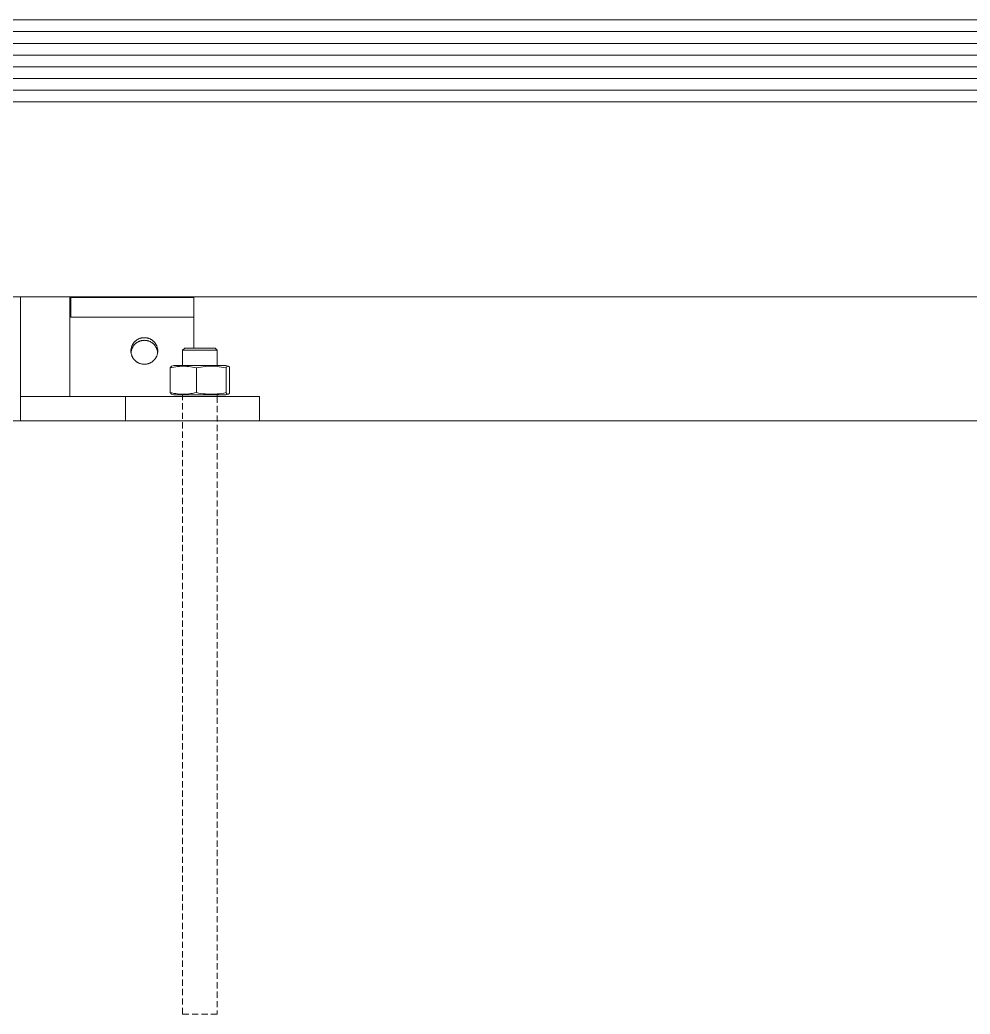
# Model space of a CAD drawing. Header units: millimetres. Extents: x -213 to 4577, y -424 to 2634.
# Drawn here: x 173.1 to 364.7, y 1709.7 to 1910.2 of the extents above; entities that cross this region are included whole.
import ezdxf

# ---------------------------------------------------------------- set-up
doc = ezdxf.new("R2010")
doc.units = ezdxf.units.MM
doc.linetypes.add('HIDDEN', pattern=[1.905, 1.27, -0.635])
doc.layers.add('ZANO_R', color=7, linetype='Continuous', lineweight=0)
doc.layers.add('ZANO_R_przerywana', color=7, linetype='HIDDEN', lineweight=0)

msp = doc.modelspace()

# ---------------------------------------------------------------- linework, layer by layer
at = {"layer": 'ZANO_R'}
for p, q in [((126.17, 1910.22), (1920.17, 1910.22)), ((126.17, 1907.86), (1920.17, 1907.86)), ((126.17, 1905.49), (1920.17, 1905.49)), ((126.17, 1903.13), (1920.17, 1903.13)), ((126.17, 1900.76), (1920.17, 1900.76)), ((126.17, 1898.4), (1920.17, 1898.4)), ((126.17, 1896.03), (1920.17, 1896.03)), ((126.17, 1893.67), (1920.17, 1893.67)), ((1920.17, 1854.35), (126.17, 1854.35)), ((173.17, 1851.41), (173.17, 1854.35)), ((183.17, 1851.41), (183.17, 1854.35)), ((183.37, 1854.26), (183.37, 1854.35)), ((208.17, 1854.26), (183.37, 1854.26)), ((183.37, 1850.27), (183.37, 1854.26)), ((208.17, 1854.26), (208.17, 1854.35)), ((208.17, 1850.27), (208.17, 1854.26)), ((173.17, 1834.28), (173.17, 1851.41)), ((183.17, 1834.28), (183.17, 1851.41)), ((208.17, 1850.27), (183.37, 1850.27)), ((208.17, 1844.03), (208.17, 1850.27)), ((195.72, 1844.58), (195.76, 1844.66)), ((195.76, 1844.66), (195.8, 1844.74)), ((195.8, 1844.74), (195.85, 1844.82)), ((195.85, 1844.82), (195.9, 1844.9)), ((195.9, 1844.9), (195.95, 1844.98)), ((195.95, 1844.98), (196.01, 1845.05)), ((196.01, 1845.05), (196.06, 1845.13)), ((196.06, 1845.13), (196.12, 1845.2)), ((196.14, 1844.68), (196.08, 1844.61)), ((196.12, 1845.2), (196.18, 1845.27)), ((196.2, 1844.75), (196.14, 1844.68)), ((196.18, 1845.27), (196.25, 1845.34)), ((196.26, 1844.81), (196.2, 1844.75)), ((196.25, 1845.34), (196.31, 1845.4)), ((196.33, 1844.88), (196.26, 1844.81)), ((196.31, 1845.4), (196.38, 1845.46)), ((196.4, 1844.94), (196.33, 1844.88)), ((196.38, 1845.46), (196.45, 1845.52)), ((196.47, 1845), (196.4, 1844.94)), ((196.45, 1845.52), (196.53, 1845.58)), ((196.54, 1845.05), (196.47, 1845)), ((196.53, 1845.58), (196.6, 1845.64)), ((196.62, 1845.11), (196.54, 1845.05)), ((196.6, 1845.64), (196.68, 1845.69)), ((196.69, 1845.16), (196.62, 1845.11)), ((196.68, 1845.69), (196.76, 1845.74)), ((196.77, 1845.21), (196.69, 1845.16)), ((196.76, 1845.74), (196.84, 1845.78)), ((196.85, 1845.25), (196.77, 1845.21)), ((196.84, 1845.78), (196.92, 1845.83)), ((196.93, 1845.3), (196.85, 1845.25)), ((196.92, 1845.83), (197, 1845.87)), ((197.01, 1845.34), (196.93, 1845.3)), ((197, 1845.87), (197.09, 1845.91)), ((197.1, 1845.38), (197.01, 1845.34)), ((197.09, 1845.91), (197.17, 1845.94)), ((197.18, 1845.41), (197.1, 1845.38)), ((197.17, 1845.94), (197.26, 1845.98)), ((197.27, 1845.44), (197.18, 1845.41)), ((197.26, 1845.98), (197.35, 1846.01)), ((197.36, 1845.47), (197.27, 1845.44)), ((197.35, 1846.01), (197.44, 1846.03)), ((197.44, 1845.5), (197.36, 1845.47)), ((197.44, 1846.03), (197.53, 1846.05)), ((197.53, 1845.52), (197.44, 1845.5)), ((197.53, 1846.05), (197.62, 1846.07)), ((197.62, 1845.54), (197.53, 1845.52)), ((197.62, 1846.07), (197.71, 1846.09)), ((197.71, 1845.56), (197.62, 1845.54)), ((197.71, 1846.09), (197.8, 1846.11)), ((197.8, 1845.57), (197.71, 1845.56)), ((197.8, 1846.11), (197.89, 1846.12)), ((197.9, 1845.58), (197.8, 1845.57)), ((197.89, 1846.12), (197.99, 1846.12)), ((197.99, 1845.59), (197.9, 1845.58)), ((197.99, 1846.12), (198.08, 1846.13)), ((198.08, 1845.59), (197.99, 1845.59)), ((198.08, 1846.13), (198.17, 1846.13)), ((198.17, 1845.6), (198.08, 1845.59)), ((198.17, 1846.13), (198.26, 1846.13)), ((198.26, 1845.59), (198.17, 1845.6)), ((198.26, 1846.13), (198.36, 1846.12)), ((198.36, 1845.59), (198.26, 1845.59)), ((198.36, 1846.12), (198.45, 1846.12)), ((198.45, 1845.58), (198.36, 1845.59)), ((198.45, 1846.12), (198.54, 1846.11)), ((198.54, 1845.57), (198.45, 1845.58)), ((198.54, 1846.11), (198.63, 1846.09)), ((198.63, 1845.56), (198.54, 1845.57)), ((198.63, 1846.09), (198.73, 1846.07)), ((198.72, 1845.54), (198.63, 1845.56)), ((198.81, 1845.52), (198.72, 1845.54)), ((198.73, 1846.07), (198.82, 1846.05)), ((198.9, 1845.5), (198.81, 1845.52)), ((198.82, 1846.05), (198.91, 1846.03)), ((198.99, 1845.47), (198.9, 1845.5)), ((198.91, 1846.03), (199, 1846.01)), ((199.07, 1845.44), (198.99, 1845.47)), ((199, 1846.01), (199.08, 1845.98)), ((199.16, 1845.41), (199.07, 1845.44)), ((199.08, 1845.98), (199.17, 1845.94)), ((199.25, 1845.38), (199.16, 1845.41)), ((199.17, 1845.94), (199.26, 1845.91)), ((199.33, 1845.34), (199.25, 1845.38)), ((199.26, 1845.91), (199.34, 1845.87)), ((199.41, 1845.3), (199.33, 1845.34)), ((199.34, 1845.87), (199.42, 1845.83)), ((199.49, 1845.25), (199.41, 1845.3)), ((199.42, 1845.83), (199.51, 1845.78)), ((199.57, 1845.21), (199.49, 1845.25)), ((199.51, 1845.78), (199.59, 1845.74)), ((199.65, 1845.16), (199.57, 1845.21)), ((199.59, 1845.74), (199.67, 1845.69)), ((199.73, 1845.11), (199.65, 1845.16)), ((199.67, 1845.69), (199.74, 1845.64)), ((199.8, 1845.05), (199.73, 1845.11)), ((199.74, 1845.64), (199.82, 1845.58)), ((199.87, 1845), (199.8, 1845.05)), ((199.82, 1845.58), (199.89, 1845.52)), ((199.94, 1844.94), (199.87, 1845)), ((199.89, 1845.52), (199.96, 1845.46)), ((200.01, 1844.88), (199.94, 1844.94)), ((199.96, 1845.46), (200.03, 1845.4)), ((200.08, 1844.81), (200.01, 1844.88)), ((200.03, 1845.4), (200.1, 1845.34)), ((200.14, 1844.75), (200.08, 1844.81)), ((200.1, 1845.34), (200.16, 1845.27)), ((200.21, 1844.68), (200.14, 1844.75)), ((200.16, 1845.27), (200.22, 1845.2)), ((200.26, 1844.61), (200.21, 1844.68)), ((200.22, 1845.2), (200.28, 1845.13)), ((200.28, 1845.13), (200.34, 1845.05)), ((200.34, 1845.05), (200.39, 1844.98)), ((200.39, 1844.98), (200.44, 1844.9)), ((200.44, 1844.9), (200.49, 1844.82)), ((200.49, 1844.82), (200.54, 1844.74)), ((200.54, 1844.74), (200.58, 1844.66)), ((200.58, 1844.66), (200.62, 1844.58)), ((195.47, 1843.5), (195.48, 1843.59)), ((195.47, 1843.41), (195.47, 1843.5)), ((195.48, 1843.31), (195.47, 1843.41)), ((195.48, 1843.68), (195.49, 1843.78)), ((195.48, 1843.59), (195.48, 1843.68)), ((195.48, 1843.22), (195.48, 1843.31)), ((195.49, 1843.13), (195.48, 1843.22)), ((195.49, 1843.78), (195.5, 1843.87)), ((195.5, 1843.28), (195.49, 1843.19)), ((195.5, 1843.04), (195.49, 1843.13)), ((195.5, 1843.87), (195.52, 1843.96)), ((195.51, 1843.37), (195.5, 1843.28)), ((195.52, 1842.94), (195.5, 1843.04)), ((195.53, 1843.46), (195.51, 1843.37)), ((195.52, 1843.96), (195.54, 1844.05)), ((195.54, 1842.85), (195.52, 1842.94)), ((195.55, 1843.55), (195.53, 1843.46)), ((195.54, 1844.05), (195.56, 1844.14)), ((195.56, 1842.76), (195.54, 1842.85)), ((195.57, 1843.64), (195.55, 1843.55)), ((195.56, 1844.14), (195.59, 1844.23)), ((195.59, 1842.67), (195.56, 1842.76)), ((195.6, 1843.73), (195.57, 1843.64)), ((195.59, 1844.23), (195.62, 1844.32)), ((195.62, 1842.59), (195.59, 1842.67)), ((195.63, 1843.81), (195.6, 1843.73)), ((195.62, 1844.32), (195.65, 1844.41)), ((195.66, 1843.9), (195.63, 1843.81)), ((195.65, 1844.41), (195.68, 1844.49)), ((195.7, 1843.98), (195.66, 1843.9)), ((195.68, 1844.49), (195.72, 1844.58)), ((195.73, 1844.07), (195.7, 1843.98)), ((195.78, 1844.15), (195.73, 1844.07)), ((195.82, 1844.23), (195.78, 1844.15)), ((195.87, 1844.31), (195.82, 1844.23)), ((195.92, 1844.39), (195.87, 1844.31)), ((195.97, 1844.46), (195.92, 1844.39)), ((196.02, 1844.54), (195.97, 1844.46)), ((196.08, 1844.61), (196.02, 1844.54)), ((200.32, 1844.54), (200.26, 1844.61)), ((200.38, 1844.46), (200.32, 1844.54)), ((200.43, 1844.39), (200.38, 1844.46)), ((200.48, 1844.31), (200.43, 1844.39)), ((200.52, 1844.23), (200.48, 1844.31)), ((200.57, 1844.15), (200.52, 1844.23)), ((200.61, 1844.07), (200.57, 1844.15)), ((200.65, 1843.98), (200.61, 1844.07)), ((200.62, 1844.58), (200.66, 1844.49)), ((200.68, 1843.9), (200.65, 1843.98)), ((200.66, 1844.49), (200.7, 1844.41)), ((200.72, 1843.81), (200.68, 1843.9)), ((200.7, 1844.41), (200.73, 1844.32)), ((200.75, 1843.73), (200.72, 1843.81)), ((200.73, 1844.32), (200.76, 1844.23)), ((200.76, 1842.67), (200.73, 1842.59)), ((200.77, 1843.64), (200.75, 1843.73)), ((200.76, 1844.23), (200.78, 1844.14)), ((200.78, 1842.76), (200.76, 1842.67)), ((200.8, 1843.55), (200.77, 1843.64)), ((200.78, 1844.14), (200.8, 1844.05)), ((200.8, 1842.85), (200.78, 1842.76)), ((200.8, 1844.05), (200.82, 1843.96)), ((200.82, 1843.46), (200.8, 1843.55)), ((200.82, 1842.94), (200.8, 1842.85)), ((200.82, 1843.96), (200.84, 1843.87)), ((200.83, 1843.37), (200.82, 1843.46)), ((200.84, 1843.04), (200.82, 1842.94)), ((200.85, 1843.28), (200.83, 1843.37)), ((200.84, 1843.87), (200.85, 1843.78)), ((200.85, 1843.13), (200.84, 1843.04)), ((200.85, 1843.78), (200.86, 1843.68)), ((200.86, 1843.19), (200.85, 1843.28)), ((200.86, 1843.22), (200.85, 1843.13)), ((200.86, 1843.68), (200.87, 1843.59)), ((200.87, 1843.31), (200.86, 1843.22)), ((200.87, 1843.59), (200.87, 1843.5)), ((200.87, 1843.5), (200.87, 1843.41)), ((200.87, 1843.41), (200.87, 1843.31)), ((205.87, 1843.6), (206.31, 1844.03)), ((205.87, 1843.59), (205.87, 1843.59)), ((205.87, 1843.59), (205.87, 1843.59)), ((205.87, 1843.59), (205.87, 1843.59)), ((205.87, 1843.59), (205.87, 1843.59)), ((205.87, 1843.59), (205.88, 1843.59)), ((205.87, 1840.53), (205.87, 1843.59)), ((205.88, 1843.59), (205.89, 1843.59)), ((205.89, 1843.59), (205.95, 1843.59)), ((205.95, 1843.59), (206.17, 1843.59)), ((206.17, 1843.59), (212.87, 1843.59)), ((206.57, 1844.03), (206.31, 1844.03)), ((212.43, 1844.03), (206.57, 1844.03)), ((212.43, 1844.03), (212.43, 1844.03)), ((212.43, 1844.03), (212.43, 1844.03)), ((212.43, 1844.03), (212.87, 1843.6)), ((212.87, 1843.59), (212.87, 1840.53)), ((195.65, 1842.5), (195.62, 1842.59)), ((195.68, 1842.41), (195.65, 1842.5)), ((195.72, 1842.33), (195.68, 1842.41)), ((195.76, 1842.24), (195.72, 1842.33)), ((195.8, 1842.16), (195.76, 1842.24)), ((195.85, 1842.08), (195.8, 1842.16)), ((195.9, 1842), (195.85, 1842.08)), ((195.95, 1841.92), (195.9, 1842)), ((196.01, 1841.85), (195.95, 1841.92)), ((196.06, 1841.78), (196.01, 1841.85)), ((196.12, 1841.7), (196.06, 1841.78)), ((196.18, 1841.63), (196.12, 1841.7)), ((196.25, 1841.57), (196.18, 1841.63)), ((196.31, 1841.5), (196.25, 1841.57)), ((196.38, 1841.44), (196.31, 1841.5)), ((196.45, 1841.38), (196.38, 1841.44)), ((196.53, 1841.32), (196.45, 1841.38)), ((196.6, 1841.27), (196.53, 1841.32)), ((196.68, 1841.22), (196.6, 1841.27)), ((196.76, 1841.17), (196.68, 1841.22)), ((196.84, 1841.12), (196.76, 1841.17)), ((196.92, 1841.07), (196.84, 1841.12)), ((197, 1841.03), (196.92, 1841.07)), ((197.09, 1841), (197, 1841.03)), ((197.17, 1840.96), (197.09, 1841)), ((197.26, 1840.93), (197.17, 1840.96)), ((197.35, 1840.9), (197.26, 1840.93)), ((197.44, 1840.87), (197.35, 1840.9)), ((197.53, 1840.85), (197.44, 1840.87)), ((197.62, 1840.83), (197.53, 1840.85)), ((197.71, 1840.81), (197.62, 1840.83)), ((197.8, 1840.8), (197.71, 1840.81)), ((197.89, 1840.79), (197.8, 1840.8)), ((197.99, 1840.78), (197.89, 1840.79)), ((198.08, 1840.78), (197.99, 1840.78)), ((198.17, 1840.78), (198.08, 1840.78)), ((198.26, 1840.78), (198.17, 1840.78)), ((198.36, 1840.78), (198.26, 1840.78)), ((198.45, 1840.79), (198.36, 1840.78)), ((198.54, 1840.8), (198.45, 1840.79)), ((198.63, 1840.81), (198.54, 1840.8)), ((198.73, 1840.83), (198.63, 1840.81)), ((198.82, 1840.85), (198.73, 1840.83)), ((198.91, 1840.87), (198.82, 1840.85)), ((199, 1840.9), (198.91, 1840.87)), ((199.08, 1840.93), (199, 1840.9)), ((199.17, 1840.96), (199.08, 1840.93)), ((199.26, 1841), (199.17, 1840.96)), ((199.34, 1841.03), (199.26, 1841)), ((199.42, 1841.07), (199.34, 1841.03)), ((199.51, 1841.12), (199.42, 1841.07)), ((199.59, 1841.17), (199.51, 1841.12)), ((199.67, 1841.22), (199.59, 1841.17)), ((199.74, 1841.27), (199.67, 1841.22)), ((199.82, 1841.32), (199.74, 1841.27)), ((199.89, 1841.38), (199.82, 1841.32)), ((199.96, 1841.44), (199.89, 1841.38)), ((200.03, 1841.5), (199.96, 1841.44)), ((200.1, 1841.57), (200.03, 1841.5)), ((200.16, 1841.63), (200.1, 1841.57)), ((200.22, 1841.7), (200.16, 1841.63)), ((200.28, 1841.78), (200.22, 1841.7)), ((200.34, 1841.85), (200.28, 1841.78)), ((200.39, 1841.92), (200.34, 1841.85)), ((200.44, 1842), (200.39, 1841.92)), ((200.49, 1842.08), (200.44, 1842)), ((200.54, 1842.16), (200.49, 1842.08)), ((200.58, 1842.24), (200.54, 1842.16)), ((200.62, 1842.33), (200.58, 1842.24)), ((200.66, 1842.41), (200.62, 1842.33)), ((200.7, 1842.5), (200.66, 1842.41)), ((200.73, 1842.59), (200.7, 1842.5)), ((203.65, 1840.36), (203.36, 1840.05)), ((203.36, 1840.05), (203.73, 1840.14)), ((203.36, 1840.05), (203.36, 1835.06)), ((203.65, 1840.36), (204.12, 1840.53)), ((203.73, 1840.14), (204.11, 1840.21)), ((204.11, 1840.21), (204.49, 1840.27)), ((204.57, 1840.53), (204.12, 1840.53)), ((204.49, 1840.27), (204.86, 1840.31)), ((214.62, 1840.53), (204.57, 1840.53)), ((204.86, 1840.31), (205.25, 1840.35)), ((205.25, 1840.35), (205.63, 1840.37)), ((205.63, 1840.37), (206.01, 1840.37)), ((206.01, 1840.37), (206.39, 1840.37)), ((206.39, 1840.37), (206.77, 1840.35)), ((206.77, 1840.35), (207.15, 1840.31)), ((207.15, 1840.31), (207.53, 1840.27)), ((207.53, 1840.27), (207.91, 1840.21)), ((207.91, 1840.21), (208.28, 1840.14)), ((208.28, 1840.14), (208.66, 1840.05)), ((208.66, 1840.05), (209.11, 1840.14)), ((208.66, 1835.06), (208.66, 1840.05)), ((209.11, 1840.14), (209.57, 1840.22)), ((209.57, 1840.22), (210.04, 1840.28)), ((210.04, 1840.28), (210.5, 1840.33)), ((210.5, 1840.33), (210.96, 1840.36)), ((210.96, 1840.36), (211.43, 1840.37)), ((211.43, 1840.37), (211.9, 1840.37)), ((211.9, 1840.37), (212.36, 1840.36)), ((212.36, 1840.36), (212.83, 1840.33)), ((212.83, 1840.33), (213.29, 1840.28)), ((213.29, 1840.28), (213.75, 1840.22)), ((213.75, 1840.22), (214.21, 1840.14)), ((214.21, 1840.14), (214.67, 1840.05)), ((214.62, 1840.53), (215.07, 1840.37)), ((214.67, 1840.09), (214.68, 1840.1)), ((214.67, 1840.08), (214.67, 1840.09)), ((214.67, 1840.07), (214.67, 1840.08)), ((214.67, 1840.05), (214.67, 1840.07)), ((214.67, 1840.05), (214.67, 1835.06)), ((214.68, 1840.13), (214.69, 1840.14)), ((214.68, 1840.11), (214.68, 1840.13)), ((214.68, 1840.1), (214.68, 1840.11)), ((214.69, 1840.15), (214.7, 1840.16)), ((214.69, 1840.14), (214.69, 1840.15)), ((214.7, 1840.17), (214.71, 1840.18)), ((214.7, 1840.16), (214.7, 1840.17)), ((214.71, 1840.19), (214.72, 1840.21)), ((214.71, 1840.18), (214.71, 1840.19)), ((214.72, 1840.21), (214.73, 1840.22)), ((214.73, 1840.22), (214.74, 1840.23)), ((214.74, 1840.24), (214.75, 1840.25)), ((214.74, 1840.23), (214.74, 1840.24)), ((214.75, 1840.25), (214.76, 1840.25)), ((214.76, 1840.25), (214.77, 1840.26)), ((214.77, 1840.26), (214.78, 1840.27)), ((214.78, 1840.27), (214.79, 1840.28)), ((214.79, 1840.29), (214.8, 1840.3)), ((214.79, 1840.28), (214.79, 1840.29)), ((214.8, 1840.3), (214.81, 1840.3)), ((214.81, 1840.3), (214.82, 1840.31)), ((214.82, 1840.31), (214.84, 1840.32)), ((214.84, 1840.32), (214.85, 1840.33)), ((214.85, 1840.33), (214.86, 1840.33)), ((214.86, 1840.33), (214.87, 1840.34)), ((214.87, 1840.34), (214.88, 1840.34)), ((214.88, 1840.34), (214.89, 1840.35)), ((214.89, 1840.35), (214.9, 1840.35)), ((214.9, 1840.35), (214.91, 1840.36)), ((214.91, 1840.36), (214.93, 1840.36)), ((214.93, 1840.36), (214.94, 1840.36)), ((214.94, 1840.36), (214.95, 1840.37)), ((214.95, 1840.37), (214.96, 1840.37)), ((214.96, 1840.37), (214.98, 1840.37)), ((214.98, 1840.37), (214.99, 1840.37)), ((214.99, 1840.37), (215, 1840.37)), ((215, 1840.37), (215.01, 1840.37)), ((215.01, 1840.37), (215.03, 1840.37)), ((215.03, 1840.37), (215.04, 1840.37)), ((215.04, 1840.37), (215.05, 1840.37)), ((215.05, 1840.37), (215.06, 1840.37)), ((215.06, 1840.37), (215.08, 1840.37)), ((215.08, 1840.37), (215.09, 1840.37)), ((215.09, 1840.37), (215.1, 1840.37)), ((215.1, 1840.37), (215.11, 1840.36)), ((215.11, 1840.36), (215.12, 1840.36)), ((215.12, 1840.36), (215.14, 1840.36)), ((215.14, 1840.36), (215.15, 1840.35)), ((215.15, 1840.35), (215.16, 1840.35)), ((215.16, 1840.35), (215.17, 1840.34)), ((215.17, 1840.34), (215.18, 1840.34)), ((215.18, 1840.34), (215.19, 1840.33)), ((215.19, 1840.33), (215.2, 1840.33)), ((215.2, 1840.33), (215.22, 1840.32)), ((215.22, 1840.32), (215.23, 1840.31)), ((215.23, 1840.31), (215.24, 1840.3)), ((215.24, 1840.3), (215.25, 1840.3)), ((215.25, 1840.3), (215.26, 1840.29)), ((215.26, 1840.29), (215.27, 1840.28)), ((215.27, 1840.28), (215.27, 1840.27)), ((215.27, 1840.27), (215.28, 1840.26)), ((215.28, 1840.26), (215.29, 1840.25)), ((215.29, 1840.25), (215.3, 1840.25)), ((215.3, 1840.25), (215.31, 1840.24)), ((215.31, 1840.24), (215.32, 1840.23)), ((215.32, 1840.23), (215.32, 1840.22)), ((215.32, 1840.22), (215.33, 1840.21)), ((215.33, 1840.21), (215.34, 1840.19)), ((215.34, 1840.19), (215.34, 1840.18)), ((215.34, 1840.18), (215.35, 1840.17)), ((215.35, 1840.17), (215.35, 1840.16)), ((215.35, 1840.16), (215.36, 1840.15)), ((215.36, 1840.15), (215.36, 1840.14)), ((215.36, 1840.14), (215.37, 1840.13)), ((215.37, 1840.13), (215.37, 1840.11)), ((215.37, 1840.11), (215.37, 1840.1)), ((215.37, 1840.1), (215.38, 1840.09)), ((215.38, 1840.09), (215.38, 1840.08)), ((215.38, 1840.08), (215.38, 1840.07)), ((215.38, 1840.07), (215.38, 1840.05)), ((215.38, 1835.06), (215.38, 1840.05)), ((203.36, 1835.06), (203.65, 1834.75)), ((203.73, 1834.98), (203.36, 1835.06)), ((204.12, 1834.58), (203.65, 1834.75)), ((204.11, 1834.91), (203.73, 1834.98)), ((204.49, 1834.85), (204.11, 1834.91)), ((204.86, 1834.8), (204.49, 1834.85)), ((205.25, 1834.77), (204.86, 1834.8)), ((205.63, 1834.75), (205.25, 1834.77)), ((206.01, 1834.74), (205.63, 1834.75)), ((206.39, 1834.75), (206.01, 1834.74)), ((206.77, 1834.77), (206.39, 1834.75)), ((207.15, 1834.8), (206.77, 1834.77)), ((207.53, 1834.85), (207.15, 1834.8)), ((207.91, 1834.91), (207.53, 1834.85)), ((208.28, 1834.98), (207.91, 1834.91)), ((208.66, 1835.06), (208.28, 1834.98)), ((209.11, 1834.97), (208.66, 1835.06)), ((209.57, 1834.9), (209.11, 1834.97)), ((210.04, 1834.83), (209.57, 1834.9)), ((210.5, 1834.79), (210.04, 1834.83)), ((210.96, 1834.76), (210.5, 1834.79)), ((211.43, 1834.74), (210.96, 1834.76)), ((211.9, 1834.74), (211.43, 1834.74)), ((212.36, 1834.76), (211.9, 1834.74)), ((212.83, 1834.79), (212.36, 1834.76)), ((213.29, 1834.83), (212.83, 1834.79)), ((213.75, 1834.9), (213.29, 1834.83)), ((214.21, 1834.97), (213.75, 1834.9)), ((214.67, 1835.06), (214.21, 1834.97)), ((215.07, 1834.75), (214.62, 1834.58)), ((214.67, 1835.05), (214.67, 1835.06)), ((214.67, 1835.04), (214.67, 1835.05)), ((214.67, 1835.02), (214.67, 1835.04)), ((214.68, 1835.01), (214.67, 1835.02)), ((214.68, 1835), (214.68, 1835.01)), ((214.68, 1834.99), (214.68, 1835)), ((214.69, 1834.98), (214.68, 1834.99)), ((214.69, 1834.97), (214.69, 1834.98)), ((214.7, 1834.95), (214.69, 1834.97)), ((214.7, 1834.94), (214.7, 1834.95)), ((214.71, 1834.93), (214.7, 1834.94)), ((214.71, 1834.92), (214.71, 1834.93)), ((214.72, 1834.91), (214.71, 1834.92)), ((214.73, 1834.9), (214.72, 1834.91)), ((214.74, 1834.89), (214.73, 1834.9)), ((214.74, 1834.88), (214.74, 1834.89)), ((214.75, 1834.87), (214.74, 1834.88)), ((214.76, 1834.86), (214.75, 1834.87)), ((214.77, 1834.85), (214.76, 1834.86)), ((214.78, 1834.84), (214.77, 1834.85)), ((214.79, 1834.83), (214.78, 1834.84)), ((214.8, 1834.82), (214.79, 1834.83)), ((214.79, 1834.83), (214.79, 1834.83)), ((214.81, 1834.81), (214.8, 1834.82)), ((214.82, 1834.8), (214.81, 1834.81)), ((214.84, 1834.8), (214.82, 1834.8)), ((214.85, 1834.79), (214.84, 1834.8)), ((214.86, 1834.78), (214.85, 1834.79)), ((214.87, 1834.78), (214.86, 1834.78)), ((214.88, 1834.77), (214.87, 1834.78)), ((214.89, 1834.77), (214.88, 1834.77)), ((214.9, 1834.76), (214.89, 1834.77)), ((214.91, 1834.76), (214.9, 1834.76)), ((214.93, 1834.76), (214.91, 1834.76)), ((214.94, 1834.75), (214.93, 1834.76)), ((214.95, 1834.75), (214.94, 1834.75)), ((214.96, 1834.75), (214.95, 1834.75)), ((214.98, 1834.75), (214.96, 1834.75)), ((214.99, 1834.74), (214.98, 1834.75)), ((215, 1834.74), (214.99, 1834.74)), ((215.01, 1834.74), (215, 1834.74)), ((215.03, 1834.74), (215.01, 1834.74)), ((215.04, 1834.74), (215.03, 1834.74)), ((215.05, 1834.74), (215.04, 1834.74)), ((215.06, 1834.74), (215.05, 1834.74)), ((215.08, 1834.75), (215.06, 1834.74)), ((215.09, 1834.75), (215.08, 1834.75)), ((215.1, 1834.75), (215.09, 1834.75)), ((215.11, 1834.75), (215.1, 1834.75)), ((215.12, 1834.76), (215.11, 1834.75)), ((215.14, 1834.76), (215.12, 1834.76)), ((215.15, 1834.76), (215.14, 1834.76)), ((215.16, 1834.77), (215.15, 1834.76)), ((215.17, 1834.77), (215.16, 1834.77)), ((215.18, 1834.78), (215.17, 1834.77)), ((215.19, 1834.78), (215.18, 1834.78)), ((215.2, 1834.79), (215.19, 1834.78)), ((215.22, 1834.8), (215.2, 1834.79)), ((215.23, 1834.8), (215.22, 1834.8)), ((215.24, 1834.81), (215.23, 1834.8)), ((215.25, 1834.82), (215.24, 1834.81)), ((215.26, 1834.83), (215.25, 1834.82)), ((215.27, 1834.83), (215.26, 1834.83)), ((215.28, 1834.85), (215.27, 1834.84)), ((215.27, 1834.84), (215.27, 1834.83)), ((215.29, 1834.86), (215.28, 1834.85)), ((215.3, 1834.87), (215.29, 1834.86)), ((215.31, 1834.88), (215.3, 1834.87)), ((215.32, 1834.89), (215.31, 1834.88)), ((215.33, 1834.91), (215.32, 1834.9)), ((215.32, 1834.9), (215.32, 1834.89)), ((215.34, 1834.92), (215.33, 1834.91)), ((215.35, 1834.94), (215.34, 1834.93)), ((215.34, 1834.93), (215.34, 1834.92)), ((215.36, 1834.97), (215.35, 1834.95)), ((215.35, 1834.95), (215.35, 1834.94)), ((215.37, 1834.99), (215.36, 1834.98)), ((215.36, 1834.98), (215.36, 1834.97)), ((215.38, 1835.02), (215.37, 1835.01)), ((215.37, 1835.01), (215.37, 1835)), ((215.37, 1835), (215.37, 1834.99)), ((215.38, 1835.06), (215.38, 1835.05)), ((215.38, 1835.05), (215.38, 1835.04)), ((215.38, 1835.04), (215.38, 1835.02)), ((173.17, 1834.28), (183.17, 1834.28)), ((173.17, 1834.28), (173.17, 1829.34)), ((189.37, 1834.28), (183.17, 1834.28)), ((194.37, 1834.28), (189.37, 1834.28)), ((216.37, 1834.28), (194.37, 1834.28)), ((194.37, 1829.34), (194.37, 1834.28)), ((204.12, 1834.58), (204.12, 1834.58)), ((204.12, 1834.58), (204.12, 1834.58)), ((204.12, 1834.58), (204.12, 1834.58)), ((204.12, 1834.58), (204.12, 1834.58)), ((204.12, 1834.58), (204.13, 1834.58)), ((204.13, 1834.58), (204.15, 1834.58)), ((204.15, 1834.58), (204.23, 1834.58)), ((204.23, 1834.58), (204.57, 1834.58)), ((204.57, 1834.58), (214.62, 1834.58)), ((205.87, 1834.28), (205.87, 1834.58)), ((212.87, 1834.58), (212.87, 1834.28)), ((221.37, 1834.28), (216.37, 1834.28)), ((221.37, 1829.34), (221.37, 1834.28))]:
    msp.add_line(p, q, dxfattribs=at)
msp.add_lwpolyline([(18.92, 1829.34), (2042.92, 1829.34), (2042.92, 1429.34), (18.92, 1429.34)], close=True, dxfattribs=at)
at = {"layer": 'ZANO_R_przerywana'}
for p, q in [((205.87, 1709.72), (205.87, 1834.28)), ((212.87, 1834.28), (212.87, 1709.72)), ((206.17, 1709.72), (205.87, 1709.72)), ((212.87, 1709.72), (206.17, 1709.72)), ((212.87, 1709.72), (212.87, 1709.72)), ((212.87, 1709.72), (212.87, 1709.72))]:
    msp.add_line(p, q, dxfattribs=at)

doc.saveas('drawing.dxf')
